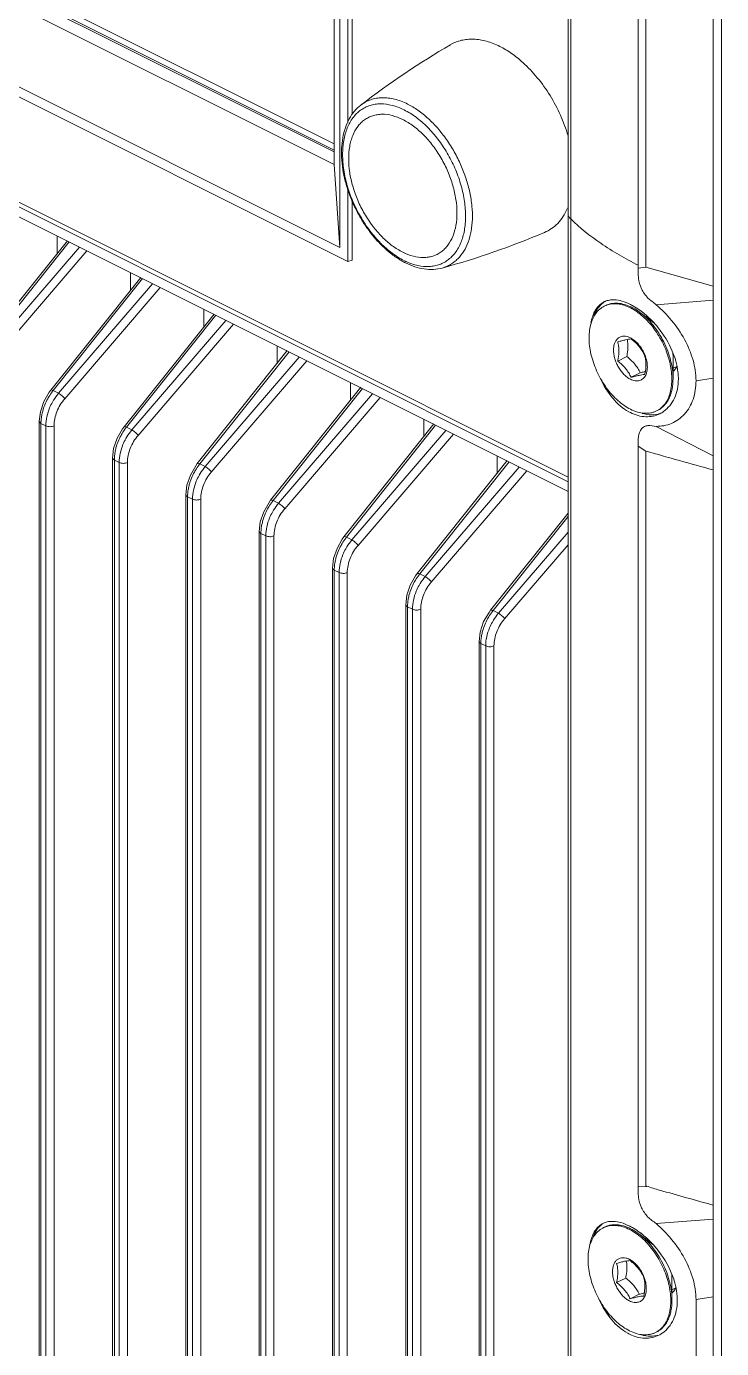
# Model space of a CAD drawing. Header units: millimetres. Extents: x 0 to 9253, y 0 to 2730.
# Drawn here: x 2736.7 to 2795.7, y 2026.1 to 2138.3 of the extents above; entities that cross this region are included whole.
import ezdxf

# ---------------------------------------------------------------- set-up
doc = ezdxf.new("R2010")
doc.units = ezdxf.units.MM
doc.layers.get('0').update_dxf_attribs({"lineweight": 13})

msp = doc.modelspace()

# ---------------------------------------------------------------- linework, layer by layer
at = {"lineweight": 9}
for p, q in [((2710.11, 2154), (2762.78, 2127.66)), ((2711.07, 2153.68), (2762.78, 2127.82)), ((2711.6, 2153.94), (2762.78, 2128.35)), ((2762.78, 2126.59), (2709.04, 2153.46)), ((2678.83, 2151.58), (2782.64, 2099.68)), ((2679.79, 2151.49), (2782.64, 2100.07)), ((2678.82, 2150.76), (2782.64, 2098.85)), ((2763.94, 2130.16), (2763.94, 2150.18)), ((2764.32, 2130.83), (2764.32, 2150.38)), ((2763.26, 2119.54), (2763.26, 2149.69)), ((2705.75, 2148.3), (2763.26, 2119.54)), ((2762.78, 2126.59), (2762.78, 2148.24)), ((2705.07, 2147.8), (2763.94, 2118.37)), ((2794.94, 2116.26), (2794.94, 2146.57)), ((2788.6, 2118.04), (2788.6, 2144.89)), ((2789.23, 2117.87), (2789.23, 2145.06)), ((2795.67, 2145.33), (2795.67, 1807.58)), ((2782.64, 2140.29), (2782.64, 2122.43)), ((2782.86, 2140.52), (2782.86, 2121.97)), ((2762.78, 2126.59), (2763.26, 2119.54)), ((2763.94, 2118.37), (2763.94, 2124.51)), ((2764.32, 2118.49), (2764.32, 2123.48)), ((2782.64, 1997.19), (2782.64, 2122.43)), ((2782.86, 1996.74), (2782.86, 2121.97)), ((2732.5, 2110.56), (2740.15, 2120.13)), ((2732.72, 2110.53), (2740.29, 2120.02)), ((2739.28, 2120.53), (2739.28, 2119.04)), ((2741.16, 2119.59), (2733.18, 2110.3)), ((2741.8, 2119.27), (2733.7, 2109.84)), ((2764.32, 2118.49), (2763.94, 2118.37)), ((2788.6, 2117.81), (2788.6, 2118.04)), ((2788.6, 2117.81), (2789.23, 2117.87)), ((2794.94, 2116.26), (2789.24, 2117.88)), ((2738.73, 2107.45), (2746.37, 2117.02)), ((2738.94, 2107.42), (2746.51, 2116.91)), ((2747.38, 2116.48), (2739.4, 2107.19)), ((2745.5, 2117.42), (2745.5, 2115.93)), ((2748.03, 2116.16), (2739.92, 2106.72)), ((2794.96, 2100.69), (2794.96, 2116.28)), ((2751.72, 2114.31), (2751.72, 2112.82)), ((2790.11, 2114.7), (2794.96, 2115.09)), ((2744.95, 2104.34), (2752.59, 2113.91)), ((2745.16, 2104.31), (2752.74, 2113.8)), ((2753.6, 2113.37), (2745.62, 2104.08)), ((2754.25, 2113.05), (2746.14, 2103.61)), ((2757.94, 2111.2), (2757.94, 2109.71)), ((2751.17, 2101.22), (2758.81, 2110.8)), ((2751.39, 2101.2), (2758.96, 2110.69)), ((2759.83, 2110.26), (2751.84, 2100.97)), ((2760.47, 2109.93), (2752.36, 2100.5)), ((2757.39, 2098.11), (2765.04, 2107.69)), ((2757.61, 2098.09), (2765.18, 2107.58)), ((2764.17, 2108.09), (2764.17, 2106.6)), ((2793.5, 2108.25), (2794.96, 2108.48)), ((2738.14, 2106.48), (2737.85, 2105.6)), ((2738.59, 2107.27), (2738.14, 2106.48)), ((2738.73, 2107.45), (2738.59, 2107.27)), ((2739.4, 2107.19), (2738.94, 2107.42)), ((2766.05, 2107.15), (2758.07, 2097.86)), ((2766.69, 2106.82), (2758.59, 2097.39)), ((2737.85, 2105.6), (2737.76, 2104.81)), ((2737.76, 2021.5), (2737.76, 2104.81)), ((2737.9, 2021.33), (2737.9, 2104.63)), ((2738.31, 2104.42), (2737.9, 2104.63)), ((2738.31, 2104.42), (2738.31, 2021.12)), ((2739.01, 2104.42), (2739.01, 2021.11)), ((2744.81, 2104.16), (2744.36, 2103.37)), ((2744.95, 2104.34), (2744.81, 2104.16)), ((2745.62, 2104.08), (2745.16, 2104.31)), ((2763.62, 2095), (2771.26, 2104.58)), ((2763.83, 2094.98), (2771.4, 2104.47)), ((2770.39, 2104.98), (2770.39, 2103.49)), ((2790.11, 2104.38), (2794.96, 2101.88)), ((2744.36, 2103.37), (2744.07, 2102.49)), ((2772.27, 2104.03), (2764.29, 2094.75)), ((2772.92, 2103.71), (2764.81, 2094.28)), ((2744.07, 2102.49), (2743.98, 2101.69)), ((2788.6, 2039.85), (2788.6, 2102.69)), ((2788.6, 2102.69), (2789.23, 2102.28)), ((2789.23, 2039.91), (2789.23, 2102.28)), ((2743.98, 2018.39), (2743.98, 2101.69)), ((2744.13, 2018.21), (2744.13, 2101.52)), ((2744.54, 2101.31), (2744.13, 2101.52)), ((2744.54, 2101.31), (2744.54, 2018.01)), ((2745.24, 2101.31), (2745.24, 2018)), ((2751.04, 2101.04), (2750.58, 2100.25)), ((2751.17, 2101.22), (2751.04, 2101.04)), ((2751.84, 2100.97), (2751.39, 2101.2)), ((2769.84, 2091.89), (2777.48, 2101.47)), ((2770.05, 2091.86), (2777.63, 2101.36)), ((2778.49, 2100.92), (2770.51, 2091.64)), ((2776.61, 2101.86), (2776.61, 2100.38)), ((2750.58, 2100.25), (2750.29, 2099.38)), ((2779.14, 2100.6), (2771.03, 2091.17)), ((2794.96, 2014.09), (2794.96, 2100.69)), ((2750.29, 2099.38), (2750.2, 2098.58)), ((2750.2, 2015.28), (2750.2, 2098.58)), ((2750.35, 2015.1), (2750.35, 2098.41)), ((2750.76, 2098.2), (2750.35, 2098.41)), ((2750.76, 2098.2), (2750.76, 2014.9)), ((2751.46, 2098.2), (2751.46, 2014.89)), ((2757.26, 2097.93), (2756.81, 2097.14)), ((2757.39, 2098.11), (2757.26, 2097.93)), ((2758.07, 2097.86), (2757.61, 2098.09)), ((2756.81, 2097.14), (2756.51, 2096.27)), ((2776.06, 2088.78), (2782.64, 2097.02)), ((2776.28, 2088.75), (2782.64, 2096.72)), ((2756.51, 2096.27), (2756.42, 2095.47)), ((2756.42, 2012.17), (2756.42, 2095.47)), ((2756.57, 2011.99), (2756.57, 2095.3)), ((2756.98, 2095.09), (2756.57, 2095.3)), ((2782.64, 2095.39), (2776.73, 2088.52)), ((2756.98, 2095.09), (2756.98, 2011.79)), ((2757.68, 2095.08), (2757.68, 2011.78)), ((2763.48, 2094.82), (2763.03, 2094.03)), ((2763.62, 2095), (2763.48, 2094.82)), ((2764.29, 2094.75), (2763.83, 2094.98)), ((2782.64, 2094.32), (2777.25, 2088.06)), ((2762.74, 2093.16), (2762.65, 2092.36)), ((2763.03, 2094.03), (2762.74, 2093.16)), ((2762.65, 2009.06), (2762.65, 2092.36)), ((2762.79, 2008.88), (2762.79, 2092.18)), ((2763.21, 2091.98), (2762.79, 2092.18)), ((2763.21, 2091.98), (2763.21, 2008.67)), ((2763.9, 2091.97), (2763.9, 2008.67)), ((2769.84, 2091.89), (2769.7, 2091.71)), ((2770.51, 2091.64), (2770.05, 2091.86)), ((2769.25, 2090.92), (2768.96, 2090.05)), ((2769.7, 2091.71), (2769.25, 2090.92)), ((2768.96, 2090.05), (2768.87, 2089.25)), ((2768.87, 2005.95), (2768.87, 2089.25)), ((2769.02, 2005.77), (2769.02, 2089.07)), ((2769.43, 2088.87), (2769.02, 2089.07)), ((2769.43, 2088.87), (2769.43, 2005.56)), ((2770.13, 2088.86), (2770.13, 2005.56)), ((2775.93, 2088.6), (2775.47, 2087.81)), ((2776.06, 2088.78), (2775.93, 2088.6)), ((2776.73, 2088.52), (2776.28, 2088.75)), ((2775.47, 2087.81), (2775.18, 2086.93)), ((2775.18, 2086.93), (2775.09, 2086.14)), ((2775.09, 2002.83), (2775.09, 2086.14)), ((2775.24, 2002.66), (2775.24, 2085.96)), ((2775.65, 2085.76), (2775.24, 2085.96)), ((2775.65, 2085.76), (2775.65, 2002.45)), ((2776.35, 2085.75), (2776.35, 2002.45)), ((2788.6, 2039.85), (2789.23, 2039.91)), ((2790.11, 2036.74), (2794.96, 2037.13)), ((2793.5, 2030.29), (2793.5, 2021.64))]:
    msp.add_line(p, q, dxfattribs=at)
for p, q in [((2789.93, 2113.16), (2788.74, 2114.04)), ((2789.44, 2113.52), (2789.51, 2113.55)), ((2787.62, 2110.31), (2786.85, 2109.92)), ((2791.55, 2110.27), (2791.55, 2108.43)), ((2788, 2108.54), (2788.77, 2108.92)), ((2791.55, 2109.31), (2791.87, 2109.47)), ((2789.84, 2034.98), (2788.65, 2035.87)), ((2789.36, 2035.34), (2789.42, 2035.37)), ((2787.53, 2032.13), (2786.76, 2031.75)), ((2791.46, 2032.1), (2791.46, 2030.25)), ((2791.46, 2031.13), (2791.79, 2031.29)), ((2787.91, 2030.36), (2788.68, 2030.75))]:
    msp.add_line(p, q)
for centre, radius, start, end in [((2807.74, 2076.43), 69.78, 120.1683, 127.7162), ((2777.87, 2124.98), 5.18, 335.3566, 337.1514), ((2753.35, 2185.27), 69.98, 285.4247, 292.9511), ((2771.75, 2124.04), 6.48, 241.6628, 243.4316), ((2771.31, 2123.61), 5.79, 243.4236, 245.3508), ((2742.37, 2104.67), 4.4, 141.2375, 142.4697), ((2742.94, 2104.19), 4.64, 142.2054, 150.9325), ((2742.73, 2104.35), 4.38, 139.5064, 142.1858), ((2741.26, 2104.63), 3.36, 177.3165, 179.9791), ((2748.59, 2101.56), 4.4, 141.2375, 142.4697), ((2749.16, 2101.08), 4.64, 142.2054, 150.9325), ((2748.95, 2101.24), 4.38, 139.5064, 142.1858), ((2747.49, 2101.52), 3.36, 177.3165, 179.9791), ((2754.81, 2098.45), 4.4, 141.2375, 142.4697), ((2755.38, 2097.97), 4.64, 142.2054, 150.9325), ((2755.17, 2098.13), 4.38, 139.5064, 142.1858), ((2753.71, 2098.41), 3.36, 177.3165, 179.9791), ((2761.03, 2095.34), 4.4, 141.2375, 142.4697), ((2761.61, 2094.85), 4.64, 142.2054, 150.9325), ((2761.39, 2095.02), 4.38, 139.5064, 142.1858), ((2759.93, 2095.29), 3.36, 177.3165, 179.9791), ((2767.26, 2092.22), 4.4, 141.2375, 142.4697), ((2767.83, 2091.74), 4.64, 142.2054, 150.9325), ((2767.62, 2091.91), 4.38, 139.5064, 142.1858), ((2766.15, 2092.18), 3.36, 177.3165, 179.9791), ((2773.48, 2089.11), 4.4, 141.2375, 142.4697), ((2774.05, 2088.63), 4.64, 142.2054, 150.9325), ((2773.84, 2088.79), 4.38, 139.5064, 142.1858), ((2772.38, 2089.07), 3.36, 177.3165, 179.9791), ((2779.7, 2086), 4.4, 141.2375, 142.4697), ((2780.06, 2085.68), 4.38, 139.5064, 142.1858), ((2780.27, 2085.52), 4.64, 142.2054, 150.9325), ((2778.6, 2085.96), 3.36, 177.3165, 179.9791), ((2908.26, 1322.96), 716.58, 99.09735, 99.21568)]:
    msp.add_arc(centre, radius, start, end, dxfattribs=at)
for centre, radius, start, end in [((2786.4, 2113.5), 1.6, 116.586, 127.1239), ((2786.87, 2113.21), 2.07, 125.952, 131.1869), ((2786.55, 2112.9), 1.87, 112.939, 116.566), ((2786.55, 2112.9), 1.87, 111.2669, 112.9388), ((2785.63, 2110.11), 5.15, 61.1561, 63.4516), ((2784.61, 2108.5), 7.06, 52.3411, 53.4075), ((2789.49, 2112.65), 1.06, 96.8809, 103.4528), ((2783.53, 2107.3), 8.68, 40.6307, 42.9539), ((2783.46, 2107.24), 8.77, 40.218, 40.6346), ((2787.16, 2110.34), 1.73, 59.9273, 63.3905), ((2790.55, 2110.09), 1.46, 333.0315, 335.494), ((2789.64, 2108.96), 3.82, 241.0863, 243.4685), ((2789.32, 2107.36), 1.87, 296.5687, 300.1792), ((2789.33, 2107.65), 2.46, 296.5759, 305.075), ((2786.32, 2035.33), 1.6, 116.586, 127.1239), ((2786.78, 2035.04), 2.07, 125.952, 131.1869), ((2786.46, 2034.73), 1.87, 112.939, 116.566), ((2786.46, 2034.72), 1.87, 111.2669, 112.9388), ((2785.54, 2031.94), 5.15, 61.1561, 63.4516), ((2784.52, 2030.33), 7.06, 52.3411, 53.4075), ((2789.41, 2034.47), 1.06, 96.8809, 103.4528), ((2783.44, 2029.12), 8.68, 40.6307, 42.9539), ((2783.38, 2029.06), 8.77, 40.218, 40.6346), ((2787.07, 2032.17), 1.73, 59.9273, 63.3905), ((2790.47, 2031.92), 1.46, 333.0315, 335.494), ((2793.28, 2034.02), 8.84, 204.3028, 205.044), ((2789.56, 2030.78), 3.82, 241.0863, 243.4685), ((2789.23, 2029.18), 1.87, 296.5687, 300.1792), ((2789.24, 2029.48), 2.46, 296.5759, 305.075)]:
    msp.add_arc(centre, radius, start, end)
for points, knots in [([(2776.84, 2136.61), (2776.48, 2136.79), (2775.76, 2137.08), (2774.81, 2137.24), (2774.09, 2137.22), (2773.59, 2137.14), (2773.11, 2136.99), (2772.81, 2136.85), (2772.67, 2136.76)], [0, 0, 0, 0, 0.279728, 0.53511, 0.655478, 0.77218, 0.886529, 1, 1, 1, 1]), ([(2778.81, 2135.24), (2778.51, 2135.52), (2777.88, 2136.02), (2777.19, 2136.44), (2776.84, 2136.61)], [0, 0, 0, 0, 0.517013, 1, 1, 1, 1]), ([(2782.64, 2129.02), (2782.46, 2129.62), (2782.02, 2130.8), (2781.15, 2132.46), (2780.08, 2133.96), (2779.25, 2134.84), (2778.81, 2135.24)], [0, 0, 0, 0, 0.253518, 0.509376, 0.760428, 1, 1, 1, 1]), ([(2765.05, 2131.63), (2765.18, 2131.73), (2765.45, 2131.91), (2765.89, 2132.1), (2766.37, 2132.22), (2766.87, 2132.27), (2767.39, 2132.24), (2767.93, 2132.14), (2768.48, 2131.97), (2768.84, 2131.81), (2769.02, 2131.72)], [0, 0, 0, 0, 0.114876, 0.229378, 0.345414, 0.464761, 0.588916, 0.71904, 0.855966, 1, 1, 1, 1]), ([(2768.67, 2118.34), (2768.4, 2118.49), (2767.85, 2118.83), (2767.09, 2119.45), (2766.37, 2120.18), (2765.7, 2121.01), (2765.1, 2121.91), (2764.57, 2122.87), (2764.13, 2123.88), (2763.79, 2124.9), (2763.55, 2125.93), (2763.42, 2126.94), (2763.4, 2127.92), (2763.5, 2128.84), (2763.71, 2129.69), (2764.04, 2130.46), (2764.48, 2131.12), (2764.85, 2131.48), (2765.05, 2131.63)], [0, 0, 0, 0, 0.059882, 0.122954, 0.188871, 0.257068, 0.326835, 0.397369, 0.467823, 0.537351, 0.605167, 0.670582, 0.733069, 0.792308, 0.84824, 0.901103, 0.95143, 1, 1, 1, 1]), ([(2768.72, 2118.44), (2768.37, 2118.62), (2767.66, 2119.07), (2766.69, 2119.92), (2765.79, 2120.96), (2765.01, 2122.15), (2764.36, 2123.43), (2763.88, 2124.77), (2763.58, 2126.11), (2763.47, 2127.41), (2763.55, 2128.43), (2763.72, 2129.18), (2763.94, 2129.84), (2764.26, 2130.43), (2764.68, 2130.91), (2765.02, 2131.21), (2765.41, 2131.44), (2765.82, 2131.61), (2766.27, 2131.71), (2766.9, 2131.76), (2767.75, 2131.64), (2768.4, 2131.39), (2768.72, 2131.22)], [0, 0, 0, 0, 0.063214, 0.131722, 0.20444, 0.279865, 0.35625, 0.431754, 0.504615, 0.573312, 0.636731, 0.666314, 0.694459, 0.746704, 0.77127, 0.79512, 0.81859, 0.84205, 0.865871, 0.890392, 0.942504, 1, 1, 1, 1]), ([(2768.72, 2131.22), (2769.08, 2131.05), (2769.78, 2130.61), (2770.74, 2129.76), (2771.63, 2128.74), (2772.41, 2127.57), (2773.06, 2126.3), (2773.54, 2124.98), (2773.85, 2123.65), (2773.97, 2122.36), (2773.91, 2121.34), (2773.76, 2120.59), (2773.55, 2119.93), (2773.25, 2119.33), (2772.85, 2118.84), (2772.51, 2118.53), (2772.14, 2118.28), (2771.74, 2118.1), (2771.31, 2117.98), (2770.69, 2117.9), (2769.86, 2117.98), (2769.22, 2118.21), (2768.9, 2118.36)], [0, 0, 0, 0, 0.063212, 0.13167, 0.204313, 0.279664, 0.356019, 0.431587, 0.504643, 0.57368, 0.637568, 0.667417, 0.695839, 0.748603, 0.773371, 0.797354, 0.820871, 0.844277, 0.867937, 0.892195, 0.943522, 1, 1, 1, 1]), ([(2769.02, 2131.72), (2769.32, 2131.57), (2769.93, 2131.2), (2770.79, 2130.5), (2771.6, 2129.67), (2772.34, 2128.72), (2773, 2127.67), (2773.56, 2126.56), (2774, 2125.4), (2774.32, 2124.23), (2774.5, 2123.09), (2774.54, 2121.98), (2774.44, 2120.96), (2774.2, 2120.03), (2773.82, 2119.23), (2773.39, 2118.68), (2772.99, 2118.32), (2772.67, 2118.1), (2772.33, 2117.93), (2772.08, 2117.85), (2771.96, 2117.81)], [0, 0, 0, 0, 0.06072, 0.125762, 0.194503, 0.266058, 0.339371, 0.413282, 0.486598, 0.558159, 0.626908, 0.69196, 0.752692, 0.808832, 0.860575, 0.908677, 0.93181, 0.954582, 0.977231, 1, 1, 1, 1]), ([(2768.61, 2130.4), (2768.33, 2130.55), (2767.75, 2130.77), (2767.01, 2130.88), (2766.45, 2130.83), (2766.06, 2130.74), (2765.69, 2130.59), (2765.35, 2130.39), (2765.05, 2130.13), (2764.68, 2129.7), (2764.4, 2129.18), (2764.2, 2128.6), (2764.06, 2127.94), (2763.99, 2127.04), (2764.08, 2125.9), (2764.35, 2124.72), (2764.77, 2123.54), (2765.34, 2122.41), (2766.03, 2121.37), (2766.82, 2120.45), (2767.68, 2119.7), (2768.3, 2119.31), (2768.61, 2119.15)], [0, 0, 0, 0, 0.05751, 0.109637, 0.134166, 0.157994, 0.181463, 0.204944, 0.228804, 0.253384, 0.305656, 0.333815, 0.363409, 0.42684, 0.495529, 0.568362, 0.643822, 0.720163, 0.795563, 0.868274, 0.936784, 1, 1, 1, 1]), ([(2768.61, 2119.15), (2768.9, 2119.01), (2769.47, 2118.78), (2770.22, 2118.68), (2770.78, 2118.72), (2771.17, 2118.81), (2771.53, 2118.96), (2771.87, 2119.17), (2772.17, 2119.43), (2772.54, 2119.85), (2772.9, 2120.51), (2773.16, 2121.45), (2773.24, 2122.51), (2773.14, 2123.65), (2772.88, 2124.83), (2772.46, 2126.01), (2771.89, 2127.14), (2771.2, 2128.18), (2770.41, 2129.1), (2769.55, 2129.85), (2768.93, 2130.25), (2768.61, 2130.4)], [0, 0, 0, 0, 0.057451, 0.10953, 0.134036, 0.157841, 0.181285, 0.204738, 0.228569, 0.253115, 0.305315, 0.362923, 0.426318, 0.495013, 0.567886, 0.643409, 0.719829, 0.795313, 0.868112, 0.936705, 1, 1, 1, 1]), ([(2780.64, 2120.83), (2780.84, 2120.92), (2781.25, 2121.14), (2781.78, 2121.59), (2782.23, 2122.16), (2782.47, 2122.59), (2782.57, 2122.82)], [0, 0, 0, 0, 0.238589, 0.481315, 0.733668, 1, 1, 1, 1]), ([(2782.86, 2121.97), (2782.8, 2122.03), (2782.68, 2122.17), (2782.64, 2122.35), (2782.64, 2122.43)], [0, 0, 0, 0, 0.522784, 1, 1, 1, 1]), ([(2788.6, 2118.04), (2787.5, 2118.6), (2785.48, 2119.76), (2783.64, 2121.21), (2782.86, 2121.97)], [0, 0, 0, 0, 0.52971, 1, 1, 1, 1]), ([(2771.96, 2117.81), (2771.72, 2117.75), (2771.21, 2117.67), (2770.42, 2117.71), (2769.62, 2117.9), (2769.1, 2118.12), (2768.85, 2118.25)], [0, 0, 0, 0, 0.234033, 0.476436, 0.730907, 1, 1, 1, 1]), ([(2790.11, 2114.7), (2790, 2114.8), (2789.76, 2114.97), (2789.4, 2115.26), (2789.11, 2115.63), (2788.79, 2116.18), (2788.61, 2116.79), (2788.59, 2117.39), (2788.6, 2117.67), (2788.6, 2117.81)], [0, 0, 0, 0, 0.121236, 0.244048, 0.374292, 0.508173, 0.766635, 0.885089, 1, 1, 1, 1]), ([(2793.5, 2108.25), (2793.5, 2108.84), (2793.3, 2110.06), (2792.57, 2111.8), (2791.48, 2113.38), (2790.59, 2114.29), (2790.11, 2114.7)], [0, 0, 0, 0, 0.235886, 0.489042, 0.74869, 1, 1, 1, 1]), ([(2790.11, 2104.38), (2790.55, 2104.37), (2791.24, 2104.5), (2792.03, 2104.94), (2792.73, 2105.57), (2793.35, 2106.69), (2793.5, 2107.71), (2793.5, 2108.25)], [0, 0, 0, 0, 0.233943, 0.350852, 0.470078, 0.721586, 1, 1, 1, 1]), ([(2737.97, 2105.3), (2737.99, 2105.43), (2738.1, 2105.92), (2738.29, 2106.39), (2738.48, 2106.72)], [0, 0, 0, 0, 0.243945, 1, 1, 1, 1]), ([(2738.88, 2106.44), (2738.79, 2106.28), (2738.48, 2105.65), (2738.31, 2104.94), (2738.31, 2104.42)], [0, 0, 0, 0, 0.262169, 1, 1, 1, 1]), ([(2738.48, 2106.72), (2738.51, 2106.78), (2738.63, 2106.99), (2738.77, 2107.2), (2738.88, 2107.35)], [0, 0, 0, 0, 0.253167, 1, 1, 1, 1]), ([(2738.73, 2107.45), (2738.74, 2107.47), (2738.83, 2107.47), (2738.9, 2107.44), (2738.94, 2107.42)], [0, 0, 0, 0, 0.355174, 1, 1, 1, 1]), ([(2739.92, 2106.72), (2739.64, 2106.4), (2739.2, 2105.66), (2739.01, 2104.83), (2739.01, 2104.42)], [0, 0, 0, 0, 0.513812, 1, 1, 1, 1]), ([(2739.92, 2106.72), (2739.86, 2106.82), (2739.69, 2106.99), (2739.51, 2107.13), (2739.4, 2107.19)], [0, 0, 0, 0, 0.484509, 1, 1, 1, 1]), ([(2737.91, 2104.79), (2737.91, 2104.83), (2737.92, 2105), (2737.94, 2105.18), (2737.97, 2105.3)], [0, 0, 0, 0, 0.243923, 1, 1, 1, 1]), ([(2737.76, 2104.81), (2737.76, 2104.79), (2737.77, 2104.71), (2737.85, 2104.66), (2737.9, 2104.63)], [0, 0, 0, 0, 0.209575, 1, 1, 1, 1]), ([(2739.01, 2104.42), (2738.9, 2104.37), (2738.66, 2104.33), (2738.42, 2104.37), (2738.31, 2104.42)], [0, 0, 0, 0, 0.501917, 1, 1, 1, 1]), ([(2744.7, 2103.61), (2744.73, 2103.67), (2744.85, 2103.88), (2744.99, 2104.09), (2745.1, 2104.24)], [0, 0, 0, 0, 0.253167, 1, 1, 1, 1]), ([(2744.95, 2104.34), (2744.97, 2104.36), (2745.05, 2104.36), (2745.12, 2104.33), (2745.16, 2104.31)], [0, 0, 0, 0, 0.355174, 1, 1, 1, 1]), ([(2790.11, 2104.38), (2789.88, 2104.39), (2789.54, 2104.5), (2789.11, 2104.38), (2788.76, 2104.1), (2788.56, 2103.47), (2788.6, 2102.97), (2788.6, 2102.69)], [0, 0, 0, 0, 0.243059, 0.352805, 0.461054, 0.706564, 1, 1, 1, 1]), ([(2744.19, 2102.19), (2744.21, 2102.31), (2744.32, 2102.81), (2744.52, 2103.28), (2744.7, 2103.61)], [0, 0, 0, 0, 0.243945, 1, 1, 1, 1]), ([(2745.1, 2103.33), (2745.01, 2103.17), (2744.71, 2102.54), (2744.54, 2101.83), (2744.54, 2101.31)], [0, 0, 0, 0, 0.262169, 1, 1, 1, 1]), ([(2746.14, 2103.61), (2745.86, 2103.29), (2745.43, 2102.55), (2745.24, 2101.71), (2745.24, 2101.31)], [0, 0, 0, 0, 0.513812, 1, 1, 1, 1]), ([(2746.14, 2103.61), (2746.08, 2103.71), (2745.92, 2103.88), (2745.73, 2104.02), (2745.62, 2104.08)], [0, 0, 0, 0, 0.484509, 1, 1, 1, 1]), ([(2744.13, 2101.67), (2744.13, 2101.72), (2744.14, 2101.89), (2744.17, 2102.06), (2744.19, 2102.19)], [0, 0, 0, 0, 0.243923, 1, 1, 1, 1]), ([(2789.23, 2102.28), (2790.19, 2102.01), (2792.1, 2101.48), (2794, 2100.94), (2794.96, 2100.69)], [0, 0, 0, 0, 0.499489, 1, 1, 1, 1]), ([(2743.98, 2101.69), (2743.98, 2101.68), (2744, 2101.6), (2744.07, 2101.55), (2744.13, 2101.52)], [0, 0, 0, 0, 0.209575, 1, 1, 1, 1]), ([(2745.24, 2101.31), (2745.13, 2101.26), (2744.89, 2101.22), (2744.64, 2101.26), (2744.54, 2101.31)], [0, 0, 0, 0, 0.501917, 1, 1, 1, 1]), ([(2750.92, 2100.5), (2750.95, 2100.56), (2751.08, 2100.77), (2751.21, 2100.98), (2751.33, 2101.12)], [0, 0, 0, 0, 0.253167, 1, 1, 1, 1]), ([(2751.17, 2101.22), (2751.19, 2101.24), (2751.28, 2101.25), (2751.34, 2101.22), (2751.39, 2101.2)], [0, 0, 0, 0, 0.355174, 1, 1, 1, 1]), ([(2752.36, 2100.5), (2752.3, 2100.6), (2752.14, 2100.77), (2751.95, 2100.91), (2751.84, 2100.97)], [0, 0, 0, 0, 0.484509, 1, 1, 1, 1]), ([(2750.41, 2099.08), (2750.43, 2099.2), (2750.55, 2099.69), (2750.74, 2100.17), (2750.92, 2100.5)], [0, 0, 0, 0, 0.243945, 1, 1, 1, 1]), ([(2751.33, 2100.22), (2751.24, 2100.06), (2750.93, 2099.43), (2750.76, 2098.72), (2750.76, 2098.2)], [0, 0, 0, 0, 0.262169, 1, 1, 1, 1]), ([(2752.36, 2100.5), (2752.08, 2100.18), (2751.65, 2099.44), (2751.46, 2098.6), (2751.46, 2098.2)], [0, 0, 0, 0, 0.513812, 1, 1, 1, 1]), ([(2750.2, 2098.58), (2750.2, 2098.57), (2750.22, 2098.49), (2750.29, 2098.43), (2750.35, 2098.41)], [0, 0, 0, 0, 0.209575, 1, 1, 1, 1]), ([(2750.35, 2098.56), (2750.35, 2098.61), (2750.36, 2098.78), (2750.39, 2098.95), (2750.41, 2099.08)], [0, 0, 0, 0, 0.243923, 1, 1, 1, 1]), ([(2751.46, 2098.2), (2751.35, 2098.15), (2751.11, 2098.11), (2750.87, 2098.15), (2750.76, 2098.2)], [0, 0, 0, 0, 0.501917, 1, 1, 1, 1]), ([(2757.14, 2097.39), (2757.17, 2097.45), (2757.3, 2097.66), (2757.44, 2097.87), (2757.55, 2098.01)], [0, 0, 0, 0, 0.253167, 1, 1, 1, 1]), ([(2757.39, 2098.11), (2757.41, 2098.13), (2757.5, 2098.14), (2757.56, 2098.11), (2757.61, 2098.09)], [0, 0, 0, 0, 0.355174, 1, 1, 1, 1]), ([(2758.59, 2097.39), (2758.53, 2097.49), (2758.36, 2097.66), (2758.17, 2097.8), (2758.07, 2097.86)], [0, 0, 0, 0, 0.484509, 1, 1, 1, 1]), ([(2756.63, 2095.97), (2756.66, 2096.09), (2756.77, 2096.58), (2756.96, 2097.06), (2757.14, 2097.39)], [0, 0, 0, 0, 0.243945, 1, 1, 1, 1]), ([(2757.55, 2097.11), (2757.46, 2096.95), (2757.15, 2096.32), (2756.98, 2095.61), (2756.98, 2095.09)], [0, 0, 0, 0, 0.262169, 1, 1, 1, 1]), ([(2758.59, 2097.39), (2758.31, 2097.06), (2757.87, 2096.33), (2757.68, 2095.49), (2757.68, 2095.08)], [0, 0, 0, 0, 0.513812, 1, 1, 1, 1]), ([(2756.42, 2095.47), (2756.42, 2095.46), (2756.44, 2095.38), (2756.51, 2095.32), (2756.57, 2095.3)], [0, 0, 0, 0, 0.209575, 1, 1, 1, 1]), ([(2756.57, 2095.45), (2756.58, 2095.49), (2756.59, 2095.67), (2756.61, 2095.84), (2756.63, 2095.97)], [0, 0, 0, 0, 0.243923, 1, 1, 1, 1]), ([(2757.68, 2095.08), (2757.57, 2095.03), (2757.33, 2095), (2757.09, 2095.04), (2756.98, 2095.09)], [0, 0, 0, 0, 0.501917, 1, 1, 1, 1]), ([(2762.86, 2092.86), (2762.88, 2092.98), (2762.99, 2093.47), (2763.18, 2093.94), (2763.37, 2094.28)], [0, 0, 0, 0, 0.243945, 1, 1, 1, 1]), ([(2763.37, 2094.28), (2763.4, 2094.33), (2763.52, 2094.55), (2763.66, 2094.76), (2763.77, 2094.9)], [0, 0, 0, 0, 0.253167, 1, 1, 1, 1]), ([(2763.62, 2095), (2763.63, 2095.02), (2763.72, 2095.03), (2763.79, 2095), (2763.83, 2094.98)], [0, 0, 0, 0, 0.355174, 1, 1, 1, 1]), ([(2764.81, 2094.28), (2764.53, 2093.95), (2764.09, 2093.22), (2763.9, 2092.38), (2763.9, 2091.97)], [0, 0, 0, 0, 0.513812, 1, 1, 1, 1]), ([(2764.81, 2094.28), (2764.75, 2094.38), (2764.58, 2094.55), (2764.4, 2094.69), (2764.29, 2094.75)], [0, 0, 0, 0, 0.484509, 1, 1, 1, 1]), ([(2763.77, 2094), (2763.68, 2093.84), (2763.37, 2093.21), (2763.21, 2092.5), (2763.21, 2091.98)], [0, 0, 0, 0, 0.262169, 1, 1, 1, 1]), ([(2762.65, 2092.36), (2762.65, 2092.34), (2762.66, 2092.26), (2762.74, 2092.21), (2762.79, 2092.18)], [0, 0, 0, 0, 0.209575, 1, 1, 1, 1]), ([(2762.8, 2092.34), (2762.8, 2092.38), (2762.81, 2092.56), (2762.83, 2092.73), (2762.86, 2092.86)], [0, 0, 0, 0, 0.243923, 1, 1, 1, 1]), ([(2763.9, 2091.97), (2763.8, 2091.92), (2763.55, 2091.89), (2763.31, 2091.93), (2763.21, 2091.98)], [0, 0, 0, 0, 0.501917, 1, 1, 1, 1]), ([(2769.84, 2091.89), (2769.86, 2091.91), (2769.94, 2091.91), (2770.01, 2091.89), (2770.05, 2091.86)], [0, 0, 0, 0, 0.355174, 1, 1, 1, 1]), ([(2769.08, 2089.75), (2769.1, 2089.87), (2769.21, 2090.36), (2769.41, 2090.83), (2769.59, 2091.17)], [0, 0, 0, 0, 0.243945, 1, 1, 1, 1]), ([(2769.99, 2090.89), (2769.9, 2090.73), (2769.6, 2090.09), (2769.43, 2089.39), (2769.43, 2088.87)], [0, 0, 0, 0, 0.262169, 1, 1, 1, 1]), ([(2769.59, 2091.17), (2769.62, 2091.22), (2769.74, 2091.44), (2769.88, 2091.64), (2769.99, 2091.79)], [0, 0, 0, 0, 0.253167, 1, 1, 1, 1]), ([(2771.03, 2091.17), (2770.75, 2090.84), (2770.32, 2090.11), (2770.13, 2089.27), (2770.13, 2088.86)], [0, 0, 0, 0, 0.513812, 1, 1, 1, 1]), ([(2771.03, 2091.17), (2770.97, 2091.26), (2770.81, 2091.43), (2770.62, 2091.58), (2770.51, 2091.64)], [0, 0, 0, 0, 0.484509, 1, 1, 1, 1]), ([(2769.02, 2089.23), (2769.02, 2089.27), (2769.03, 2089.45), (2769.06, 2089.62), (2769.08, 2089.75)], [0, 0, 0, 0, 0.243923, 1, 1, 1, 1]), ([(2768.87, 2089.25), (2768.87, 2089.23), (2768.89, 2089.15), (2768.96, 2089.1), (2769.02, 2089.07)], [0, 0, 0, 0, 0.209575, 1, 1, 1, 1]), ([(2770.13, 2088.86), (2770.02, 2088.81), (2769.78, 2088.77), (2769.53, 2088.81), (2769.43, 2088.87)], [0, 0, 0, 0, 0.501917, 1, 1, 1, 1]), ([(2775.81, 2088.06), (2775.84, 2088.11), (2775.97, 2088.33), (2776.1, 2088.53), (2776.22, 2088.68)], [0, 0, 0, 0, 0.253167, 1, 1, 1, 1]), ([(2776.06, 2088.78), (2776.08, 2088.8), (2776.17, 2088.8), (2776.23, 2088.77), (2776.28, 2088.75)], [0, 0, 0, 0, 0.355174, 1, 1, 1, 1]), ([(2777.25, 2088.06), (2777.19, 2088.15), (2777.03, 2088.32), (2776.84, 2088.47), (2776.73, 2088.52)], [0, 0, 0, 0, 0.484509, 1, 1, 1, 1]), ([(2775.3, 2086.64), (2775.32, 2086.76), (2775.44, 2087.25), (2775.63, 2087.72), (2775.81, 2088.06)], [0, 0, 0, 0, 0.243945, 1, 1, 1, 1]), ([(2776.22, 2087.78), (2776.13, 2087.62), (2775.82, 2086.98), (2775.65, 2086.27), (2775.65, 2085.76)], [0, 0, 0, 0, 0.262169, 1, 1, 1, 1]), ([(2777.25, 2088.06), (2776.97, 2087.73), (2776.54, 2087), (2776.35, 2086.16), (2776.35, 2085.75)], [0, 0, 0, 0, 0.513812, 1, 1, 1, 1]), ([(2775.24, 2086.12), (2775.24, 2086.16), (2775.25, 2086.33), (2775.28, 2086.51), (2775.3, 2086.64)], [0, 0, 0, 0, 0.243923, 1, 1, 1, 1]), ([(2775.09, 2086.14), (2775.09, 2086.12), (2775.11, 2086.04), (2775.18, 2085.99), (2775.24, 2085.96)], [0, 0, 0, 0, 0.209575, 1, 1, 1, 1]), ([(2776.35, 2085.75), (2776.24, 2085.7), (2776, 2085.66), (2775.76, 2085.7), (2775.65, 2085.76)], [0, 0, 0, 0, 0.501917, 1, 1, 1, 1]), ([(2788.6, 2039.85), (2788.6, 2039.71), (2788.59, 2039.43), (2788.61, 2038.83), (2788.79, 2038.22), (2789.11, 2037.67), (2789.4, 2037.3), (2789.75, 2037.01), (2790, 2036.84), (2790.11, 2036.74)], [0, 0, 0, 0, 0.114987, 0.233648, 0.491748, 0.625782, 0.756062, 0.878734, 1, 1, 1, 1]), ([(2789.23, 2039.91), (2789.24, 2039.9), (2789.25, 2039.89), (2789.28, 2039.88), (2789.3, 2039.9), (2789.31, 2039.92)], [0, 0, 0, 0, 0.301318, 0.550329, 1, 1, 1, 1]), ([(2789.31, 2039.92), (2789.49, 2039.87), (2789.85, 2039.73), (2790.23, 2039.64), (2790.41, 2039.58)], [0, 0, 0, 0, 0.502033, 1, 1, 1, 1]), ([(2790.41, 2039.58), (2791.17, 2039.37), (2792.68, 2038.94), (2794.2, 2038.51), (2794.96, 2038.32)], [0, 0, 0, 0, 0.498822, 1, 1, 1, 1]), ([(2790.11, 2036.74), (2790.59, 2036.34), (2791.48, 2035.42), (2792.57, 2033.84), (2793.3, 2032.1), (2793.5, 2030.88), (2793.5, 2030.29)], [0, 0, 0, 0, 0.251345, 0.510975, 0.764202, 1, 1, 1, 1])]:
    msp.add_open_spline(points, degree=3, knots=knots, dxfattribs=at)
for points, knots in [([(2787.93, 2105.83), (2787.75, 2105.92), (2787.38, 2106.15), (2786.85, 2106.56), (2786.36, 2107.06), (2785.9, 2107.63), (2785.48, 2108.25), (2785.13, 2108.92), (2784.84, 2109.62), (2784.62, 2110.33), (2784.47, 2111.03), (2784.41, 2111.72), (2784.43, 2112.37), (2784.53, 2112.96), (2784.71, 2113.5), (2784.97, 2113.95), (2785.25, 2114.26), (2785.51, 2114.46), (2785.64, 2114.54), (2785.71, 2114.57)], [0, 0, 0, 0, 0.059819, 0.123727, 0.191181, 0.261412, 0.333493, 0.406397, 0.479054, 0.550408, 0.619472, 0.685381, 0.747462, 0.805305, 0.858846, 0.90846, 0.955027, 0.977622, 1, 1, 1, 1]), ([(2784.58, 2113.13), (2784.61, 2113.3), (2784.69, 2113.64), (2784.87, 2114.1), (2785.12, 2114.49), (2785.33, 2114.69), (2785.44, 2114.78)], [0, 0, 0, 0, 0.285366, 0.544306, 0.780263, 1, 1, 1, 1]), ([(2784.82, 2113.74), (2784.89, 2113.94), (2785.08, 2114.32), (2785.36, 2114.64), (2785.51, 2114.77)], [0, 0, 0, 0, 0.519109, 1, 1, 1, 1]), ([(2785.69, 2114.93), (2785.72, 2114.95), (2785.87, 2115.02), (2786.03, 2115.06), (2786.15, 2115.08)], [0, 0, 0, 0, 0.246809, 1, 1, 1, 1]), ([(2788.04, 2114.48), (2787.85, 2114.58), (2787.46, 2114.73), (2786.96, 2114.83), (2786.58, 2114.83), (2786.31, 2114.8), (2786.06, 2114.73), (2785.9, 2114.66), (2785.82, 2114.62)], [0, 0, 0, 0, 0.27895, 0.534781, 0.655554, 0.772579, 0.886969, 1, 1, 1, 1]), ([(2785.87, 2114.64), (2786.02, 2114.7), (2786.35, 2114.78), (2786.86, 2114.78), (2787.4, 2114.66), (2787.76, 2114.52), (2787.93, 2114.43)], [0, 0, 0, 0, 0.227084, 0.46578, 0.722268, 1, 1, 1, 1]), ([(2786.15, 2115.08), (2786.28, 2115.11), (2786.64, 2115.13), (2787.25, 2115.02), (2787.7, 2114.84), (2787.93, 2114.72)], [0, 0, 0, 0, 0.219473, 0.584008, 1, 1, 1, 1]), ([(2787.93, 2114.43), (2788.12, 2114.34), (2788.48, 2114.12), (2789, 2113.71), (2789.49, 2113.23), (2789.94, 2112.67), (2790.35, 2112.06), (2790.71, 2111.4), (2791, 2110.72), (2791.23, 2110.02), (2791.38, 2109.32), (2791.45, 2108.65), (2791.44, 2108), (2791.36, 2107.4), (2791.2, 2106.86), (2790.96, 2106.4), (2790.65, 2106.02), (2790.39, 2105.82), (2790.26, 2105.74)], [0, 0, 0, 0, 0.059519, 0.123051, 0.190078, 0.259866, 0.331528, 0.404077, 0.476484, 0.547726, 0.61684, 0.682973, 0.745443, 0.803807, 0.857937, 0.908105, 0.955053, 1, 1, 1, 1]), ([(2788.74, 2114.04), (2788.68, 2114.09), (2788.46, 2114.25), (2788.22, 2114.39), (2788.04, 2114.48)], [0, 0, 0, 0, 0.258659, 1, 1, 1, 1]), ([(2788.11, 2114.63), (2788.17, 2114.59), (2788.41, 2114.45), (2788.65, 2114.3), (2788.81, 2114.17)], [0, 0, 0, 0, 0.241486, 1, 1, 1, 1]), ([(2791.55, 2108.43), (2791.55, 2108.68), (2791.51, 2109.2), (2791.36, 2109.99), (2791.11, 2110.78), (2790.77, 2111.55), (2790.36, 2112.28), (2789.87, 2112.96), (2789.34, 2113.55), (2788.94, 2113.89), (2788.74, 2114.04)], [0, 0, 0, 0, 0.117252, 0.24099, 0.369313, 0.500003, 0.630692, 0.759014, 0.882754, 1, 1, 1, 1]), ([(2788.92, 2114.09), (2789, 2114.03), (2789.34, 2113.75), (2789.66, 2113.45), (2789.88, 2113.21)], [0, 0, 0, 0, 0.242507, 1, 1, 1, 1]), ([(2787.93, 2111.89), (2787.84, 2111.93), (2787.67, 2112), (2787.39, 2112.04), (2787.13, 2112), (2786.91, 2111.89), (2786.73, 2111.7), (2786.59, 2111.46), (2786.51, 2111.17), (2786.5, 2110.96), (2786.5, 2110.85)], [0, 0, 0, 0, 0.134913, 0.257203, 0.370315, 0.480084, 0.593366, 0.715946, 0.851202, 1, 1, 1, 1]), ([(2790.16, 2112.9), (2790.33, 2112.7), (2790.96, 2111.88), (2791.45, 2110.94), (2791.69, 2110.21)], [0, 0, 0, 0, 0.251433, 1, 1, 1, 1]), ([(2788, 2111.79), (2787.84, 2111.78), (2787.57, 2111.73), (2787.19, 2111.64), (2786.97, 2111.58), (2786.85, 2111.55)], [0, 0, 0, 0, 0.405706, 0.683592, 1, 1, 1, 1]), ([(2786.95, 2110.79), (2786.95, 2110.92), (2786.93, 2111.18), (2786.88, 2111.43), (2786.85, 2111.55)], [0, 0, 0, 0, 0.51675, 1, 1, 1, 1]), ([(2787.62, 2110.31), (2787.64, 2110.38), (2787.69, 2110.67), (2787.72, 2110.96), (2787.72, 2111.17)], [0, 0, 0, 0, 0.258178, 1, 1, 1, 1]), ([(2787.72, 2111.17), (2787.72, 2111.27), (2787.71, 2111.46), (2787.68, 2111.65), (2787.66, 2111.74)], [0, 0, 0, 0, 0.512957, 1, 1, 1, 1]), ([(2789.14, 2110.4), (2789.08, 2110.53), (2788.94, 2110.79), (2788.68, 2111.15), (2788.36, 2111.49), (2788.12, 2111.69), (2788, 2111.79)], [0, 0, 0, 0, 0.238826, 0.485903, 0.740661, 1, 1, 1, 1]), ([(2789.17, 2110.41), (2789.11, 2110.56), (2788.97, 2110.86), (2788.7, 2111.25), (2788.39, 2111.59), (2788.15, 2111.77), (2788.03, 2111.84)], [0, 0, 0, 0, 0.264254, 0.52482, 0.772507, 1, 1, 1, 1]), ([(2786.5, 2110.85), (2786.5, 2110.73), (2786.52, 2110.48), (2786.6, 2110.11), (2786.73, 2109.75), (2786.91, 2109.39), (2787.13, 2109.07), (2787.37, 2108.78), (2787.64, 2108.54), (2787.83, 2108.42), (2787.93, 2108.37)], [0, 0, 0, 0, 0.119775, 0.246814, 0.378463, 0.511666, 0.643235, 0.770118, 0.889679, 1, 1, 1, 1]), ([(2786.85, 2109.92), (2786.86, 2110), (2786.92, 2110.28), (2786.95, 2110.57), (2786.95, 2110.79)], [0, 0, 0, 0, 0.258184, 1, 1, 1, 1]), ([(2786.85, 2109.92), (2786.97, 2109.83), (2787.21, 2109.63), (2787.53, 2109.29), (2787.79, 2108.93), (2787.93, 2108.67), (2788, 2108.54)], [0, 0, 0, 0, 0.259339, 0.514097, 0.761174, 1, 1, 1, 1]), ([(2788.77, 2108.92), (2788.71, 2109.05), (2788.56, 2109.31), (2788.3, 2109.68), (2787.98, 2110.01), (2787.74, 2110.21), (2787.62, 2110.31)], [0, 0, 0, 0, 0.238826, 0.485903, 0.74066, 1, 1, 1, 1]), ([(2789.14, 2110.4), (2789.18, 2110.28), (2789.23, 2110.03), (2789.25, 2109.77), (2789.25, 2109.64)], [0, 0, 0, 0, 0.483254, 1, 1, 1, 1]), ([(2789.37, 2109.41), (2789.37, 2109.58), (2789.33, 2109.92), (2789.23, 2110.24), (2789.17, 2110.41)], [0, 0, 0, 0, 0.482825, 1, 1, 1, 1]), ([(2791.53, 2110.6), (2791.53, 2110.57), (2791.54, 2110.46), (2791.55, 2110.36), (2791.55, 2110.27)], [0, 0, 0, 0, 0.255366, 1, 1, 1, 1]), ([(2791.69, 2110.21), (2791.73, 2110.11), (2791.85, 2109.71), (2791.93, 2109.29), (2791.96, 2108.98)], [0, 0, 0, 0, 0.256014, 1, 1, 1, 1]), ([(2787.93, 2108.37), (2788, 2108.34), (2788.13, 2108.29), (2788.33, 2108.24), (2788.52, 2108.23), (2788.7, 2108.25), (2788.87, 2108.32), (2789.01, 2108.42), (2789.14, 2108.56), (2789.2, 2108.67), (2789.23, 2108.73)], [0, 0, 0, 0, 0.143613, 0.277389, 0.402444, 0.521132, 0.636624, 0.752625, 0.87276, 1, 1, 1, 1]), ([(2788, 2108.54), (2788.12, 2108.57), (2788.34, 2108.63), (2788.72, 2108.72), (2788.99, 2108.77), (2789.14, 2108.78)], [0, 0, 0, 0, 0.316407, 0.594295, 1, 1, 1, 1]), ([(2789.19, 2109.04), (2789.16, 2109.03), (2789.02, 2108.99), (2788.88, 2108.95), (2788.77, 2108.92)], [0, 0, 0, 0, 0.238015, 1, 1, 1, 1]), ([(2789.25, 2109.64), (2789.25, 2109.57), (2789.24, 2109.28), (2789.19, 2108.99), (2789.14, 2108.78)], [0, 0, 0, 0, 0.24075, 1, 1, 1, 1]), ([(2789.23, 2108.73), (2789.25, 2108.77), (2789.3, 2108.91), (2789.36, 2109.14), (2789.37, 2109.32), (2789.37, 2109.41)], [0, 0, 0, 0, 0.229817, 0.599625, 1, 1, 1, 1]), ([(2791.56, 2109.05), (2791.59, 2109.07), (2791.71, 2109.18), (2791.8, 2109.32), (2791.86, 2109.43)], [0, 0, 0, 0, 0.240959, 1, 1, 1, 1]), ([(2791.96, 2108.98), (2791.97, 2108.93), (2791.99, 2108.75), (2792, 2108.56), (2792, 2108.41)], [0, 0, 0, 0, 0.253995, 1, 1, 1, 1]), ([(2787.8, 2105.61), (2787.27, 2105.9), (2786.31, 2106.76), (2785.64, 2107.85), (2785.36, 2108.46)], [0, 0, 0, 0, 0.471748, 1, 1, 1, 1]), ([(2790.26, 2105.74), (2790.36, 2105.79), (2790.55, 2105.91), (2790.81, 2106.15), (2791.04, 2106.43), (2791.22, 2106.76), (2791.37, 2107.13), (2791.51, 2107.68), (2791.55, 2108.13), (2791.55, 2108.43)], [0, 0, 0, 0, 0.107708, 0.217563, 0.331491, 0.451035, 0.577281, 0.710849, 1, 1, 1, 1]), ([(2792, 2108.41), (2792, 2108.12), (2791.95, 2107.56), (2791.7, 2106.78), (2791.3, 2106.12), (2790.94, 2105.78), (2790.74, 2105.64)], [0, 0, 0, 0, 0.275496, 0.532221, 0.772116, 1, 1, 1, 1]), ([(2790.15, 2105.69), (2790.08, 2105.65), (2789.91, 2105.58), (2789.66, 2105.52), (2789.39, 2105.48), (2789.01, 2105.49), (2788.51, 2105.58), (2788.12, 2105.73), (2787.93, 2105.83)], [0, 0, 0, 0, 0.11303, 0.227418, 0.344442, 0.465215, 0.721048, 1, 1, 1, 1]), ([(2790.43, 2105.45), (2790.25, 2105.36), (2789.85, 2105.22), (2789.22, 2105.17), (2788.56, 2105.27), (2788.14, 2105.44), (2787.94, 2105.54)], [0, 0, 0, 0, 0.236991, 0.478863, 0.731618, 1, 1, 1, 1]), ([(2790.42, 2105.47), (2790.2, 2105.39), (2789.68, 2105.32), (2789.18, 2105.41), (2788.92, 2105.48)], [0, 0, 0, 0, 0.477813, 1, 1, 1, 1]), ([(2785.6, 2036.76), (2785.64, 2036.77), (2785.78, 2036.84), (2785.94, 2036.88), (2786.06, 2036.91)], [0, 0, 0, 0, 0.246809, 1, 1, 1, 1]), ([(2786.06, 2036.91), (2786.19, 2036.93), (2786.55, 2036.95), (2787.17, 2036.84), (2787.61, 2036.66), (2787.84, 2036.54)], [0, 0, 0, 0, 0.219473, 0.584008, 1, 1, 1, 1]), ([(2787.85, 2027.65), (2787.66, 2027.75), (2787.29, 2027.97), (2786.77, 2028.38), (2786.27, 2028.88), (2785.81, 2029.45), (2785.4, 2030.08), (2785.04, 2030.74), (2784.75, 2031.44), (2784.53, 2032.15), (2784.39, 2032.86), (2784.32, 2033.54), (2784.34, 2034.19), (2784.44, 2034.79), (2784.63, 2035.32), (2784.89, 2035.78), (2785.17, 2036.09), (2785.42, 2036.28), (2785.56, 2036.36), (2785.63, 2036.39)], [0, 0, 0, 0, 0.059819, 0.123727, 0.191181, 0.261412, 0.333493, 0.406397, 0.479054, 0.550408, 0.619472, 0.685381, 0.747462, 0.805305, 0.858846, 0.90846, 0.955027, 0.977622, 1, 1, 1, 1]), ([(2784.49, 2034.95), (2784.52, 2035.13), (2784.6, 2035.47), (2784.79, 2035.93), (2785.03, 2036.31), (2785.24, 2036.52), (2785.35, 2036.6)], [0, 0, 0, 0, 0.285366, 0.544306, 0.780263, 1, 1, 1, 1]), ([(2784.73, 2035.56), (2784.81, 2035.76), (2784.99, 2036.14), (2785.27, 2036.46), (2785.42, 2036.59)], [0, 0, 0, 0, 0.519109, 1, 1, 1, 1]), ([(2787.95, 2036.31), (2787.76, 2036.4), (2787.38, 2036.56), (2786.88, 2036.65), (2786.5, 2036.65), (2786.23, 2036.62), (2785.97, 2036.55), (2785.81, 2036.49), (2785.73, 2036.45)], [0, 0, 0, 0, 0.27895, 0.534781, 0.655554, 0.772579, 0.886969, 1, 1, 1, 1]), ([(2785.78, 2036.46), (2785.93, 2036.52), (2786.26, 2036.6), (2786.78, 2036.6), (2787.32, 2036.49), (2787.67, 2036.34), (2787.85, 2036.25)], [0, 0, 0, 0, 0.227084, 0.46578, 0.722268, 1, 1, 1, 1]), ([(2787.85, 2036.25), (2788.03, 2036.16), (2788.39, 2035.94), (2788.91, 2035.54), (2789.4, 2035.05), (2789.85, 2034.5), (2790.26, 2033.88), (2790.62, 2033.23), (2790.91, 2032.54), (2791.14, 2031.84), (2791.29, 2031.15), (2791.36, 2030.47), (2791.36, 2029.82), (2791.27, 2029.23), (2791.11, 2028.69), (2790.87, 2028.22), (2790.56, 2027.84), (2790.3, 2027.65), (2790.17, 2027.57)], [0, 0, 0, 0, 0.059519, 0.123051, 0.190078, 0.259866, 0.331528, 0.404077, 0.476484, 0.547726, 0.61684, 0.682973, 0.745443, 0.803807, 0.857937, 0.908105, 0.955053, 1, 1, 1, 1]), ([(2788.65, 2035.87), (2788.6, 2035.91), (2788.37, 2036.07), (2788.13, 2036.21), (2787.95, 2036.31)], [0, 0, 0, 0, 0.258659, 1, 1, 1, 1]), ([(2788.03, 2036.45), (2788.08, 2036.42), (2788.33, 2036.28), (2788.56, 2036.12), (2788.73, 2035.99)], [0, 0, 0, 0, 0.241486, 1, 1, 1, 1]), ([(2791.46, 2030.25), (2791.46, 2030.5), (2791.43, 2031.02), (2791.27, 2031.81), (2791.02, 2032.6), (2790.68, 2033.37), (2790.27, 2034.11), (2789.79, 2034.78), (2789.25, 2035.37), (2788.86, 2035.72), (2788.65, 2035.87)], [0, 0, 0, 0, 0.117252, 0.24099, 0.369313, 0.500003, 0.630692, 0.759014, 0.882754, 1, 1, 1, 1]), ([(2788.83, 2035.92), (2788.92, 2035.85), (2789.26, 2035.58), (2789.57, 2035.27), (2789.8, 2035.03)], [0, 0, 0, 0, 0.242507, 1, 1, 1, 1]), ([(2790.07, 2034.72), (2790.24, 2034.52), (2790.87, 2033.7), (2791.36, 2032.77), (2791.61, 2032.03)], [0, 0, 0, 0, 0.251433, 1, 1, 1, 1]), ([(2787.85, 2033.71), (2787.76, 2033.76), (2787.58, 2033.83), (2787.3, 2033.86), (2787.05, 2033.83), (2786.82, 2033.71), (2786.64, 2033.53), (2786.51, 2033.28), (2786.43, 2032.99), (2786.41, 2032.78), (2786.41, 2032.67)], [0, 0, 0, 0, 0.134913, 0.257203, 0.370315, 0.480084, 0.593366, 0.715946, 0.851202, 1, 1, 1, 1]), ([(2787.91, 2033.61), (2787.75, 2033.6), (2787.49, 2033.56), (2787.1, 2033.47), (2786.88, 2033.4), (2786.76, 2033.37)], [0, 0, 0, 0, 0.405706, 0.683592, 1, 1, 1, 1]), ([(2787.64, 2033), (2787.64, 2033.09), (2787.63, 2033.29), (2787.6, 2033.48), (2787.58, 2033.57)], [0, 0, 0, 0, 0.512957, 1, 1, 1, 1]), ([(2789.06, 2032.22), (2788.99, 2032.35), (2788.85, 2032.61), (2788.59, 2032.98), (2788.27, 2033.31), (2788.03, 2033.51), (2787.91, 2033.61)], [0, 0, 0, 0, 0.238826, 0.485903, 0.740661, 1, 1, 1, 1]), ([(2789.08, 2032.23), (2789.02, 2032.38), (2788.88, 2032.68), (2788.61, 2033.08), (2788.3, 2033.41), (2788.06, 2033.59), (2787.94, 2033.66)], [0, 0, 0, 0, 0.264254, 0.52482, 0.772507, 1, 1, 1, 1]), ([(2786.41, 2032.67), (2786.41, 2032.55), (2786.43, 2032.31), (2786.51, 2031.94), (2786.65, 2031.57), (2786.82, 2031.22), (2787.04, 2030.89), (2787.29, 2030.6), (2787.55, 2030.37), (2787.75, 2030.24), (2787.85, 2030.2)], [0, 0, 0, 0, 0.119775, 0.246814, 0.378463, 0.511666, 0.643235, 0.770118, 0.889679, 1, 1, 1, 1]), ([(2786.86, 2032.61), (2786.86, 2032.74), (2786.85, 2033), (2786.79, 2033.25), (2786.76, 2033.37)], [0, 0, 0, 0, 0.51675, 1, 1, 1, 1]), ([(2786.76, 2031.75), (2786.78, 2031.82), (2786.83, 2032.1), (2786.86, 2032.39), (2786.86, 2032.61)], [0, 0, 0, 0, 0.258184, 1, 1, 1, 1]), ([(2787.53, 2032.13), (2787.55, 2032.21), (2787.6, 2032.49), (2787.64, 2032.78), (2787.64, 2033)], [0, 0, 0, 0, 0.258178, 1, 1, 1, 1]), ([(2791.44, 2032.43), (2791.45, 2032.4), (2791.46, 2032.29), (2791.46, 2032.18), (2791.46, 2032.1)], [0, 0, 0, 0, 0.255366, 1, 1, 1, 1]), ([(2786.76, 2031.75), (2786.88, 2031.65), (2787.12, 2031.45), (2787.44, 2031.12), (2787.71, 2030.75), (2787.85, 2030.49), (2787.91, 2030.36)], [0, 0, 0, 0, 0.259339, 0.514097, 0.761174, 1, 1, 1, 1]), ([(2788.68, 2030.75), (2788.62, 2030.88), (2788.48, 2031.14), (2788.21, 2031.5), (2787.9, 2031.84), (2787.66, 2032.04), (2787.53, 2032.13)], [0, 0, 0, 0, 0.238826, 0.485903, 0.74066, 1, 1, 1, 1]), ([(2789.06, 2032.22), (2789.09, 2032.1), (2789.14, 2031.85), (2789.16, 2031.59), (2789.16, 2031.46)], [0, 0, 0, 0, 0.483254, 1, 1, 1, 1]), ([(2789.16, 2031.46), (2789.16, 2031.39), (2789.15, 2031.1), (2789.1, 2030.81), (2789.06, 2030.6)], [0, 0, 0, 0, 0.24075, 1, 1, 1, 1]), ([(2789.28, 2031.24), (2789.28, 2031.4), (2789.24, 2031.74), (2789.14, 2032.07), (2789.08, 2032.23)], [0, 0, 0, 0, 0.482825, 1, 1, 1, 1]), ([(2789.14, 2030.55), (2789.16, 2030.6), (2789.22, 2030.73), (2789.27, 2030.96), (2789.28, 2031.14), (2789.28, 2031.24)], [0, 0, 0, 0, 0.229817, 0.599625, 1, 1, 1, 1]), ([(2791.47, 2030.87), (2791.5, 2030.9), (2791.62, 2031.01), (2791.72, 2031.14), (2791.77, 2031.25)], [0, 0, 0, 0, 0.240959, 1, 1, 1, 1]), ([(2791.61, 2032.03), (2791.64, 2031.93), (2791.76, 2031.53), (2791.84, 2031.12), (2791.88, 2030.81)], [0, 0, 0, 0, 0.256014, 1, 1, 1, 1]), ([(2787.71, 2027.44), (2787.19, 2027.72), (2786.22, 2028.58), (2785.56, 2029.67), (2785.27, 2030.28)], [0, 0, 0, 0, 0.471748, 1, 1, 1, 1]), ([(2787.85, 2030.2), (2787.91, 2030.16), (2788.04, 2030.11), (2788.24, 2030.06), (2788.43, 2030.05), (2788.61, 2030.08), (2788.78, 2030.14), (2788.92, 2030.25), (2789.05, 2030.38), (2789.11, 2030.49), (2789.14, 2030.55)], [0, 0, 0, 0, 0.143613, 0.277389, 0.402444, 0.521132, 0.636624, 0.752625, 0.87276, 1, 1, 1, 1]), ([(2787.91, 2030.36), (2788.03, 2030.39), (2788.25, 2030.46), (2788.63, 2030.55), (2788.9, 2030.59), (2789.06, 2030.6)], [0, 0, 0, 0, 0.316407, 0.594295, 1, 1, 1, 1]), ([(2789.11, 2030.86), (2789.07, 2030.85), (2788.93, 2030.82), (2788.79, 2030.78), (2788.68, 2030.75)], [0, 0, 0, 0, 0.238015, 1, 1, 1, 1]), ([(2790.17, 2027.56), (2790.27, 2027.62), (2790.47, 2027.74), (2790.73, 2027.97), (2790.95, 2028.25), (2791.13, 2028.58), (2791.28, 2028.95), (2791.42, 2029.5), (2791.46, 2029.95), (2791.46, 2030.25)], [0, 0, 0, 0, 0.107708, 0.217563, 0.331491, 0.451035, 0.577281, 0.710849, 1, 1, 1, 1]), ([(2791.91, 2030.24), (2791.91, 2029.95), (2791.86, 2029.39), (2791.61, 2028.6), (2791.21, 2027.94), (2790.85, 2027.6), (2790.65, 2027.46)], [0, 0, 0, 0, 0.275496, 0.532221, 0.772116, 1, 1, 1, 1]), ([(2791.88, 2030.81), (2791.88, 2030.76), (2791.9, 2030.57), (2791.91, 2030.38), (2791.91, 2030.24)], [0, 0, 0, 0, 0.253995, 1, 1, 1, 1]), ([(2790.07, 2027.51), (2789.99, 2027.47), (2789.83, 2027.41), (2789.57, 2027.34), (2789.3, 2027.31), (2788.92, 2027.31), (2788.42, 2027.4), (2788.04, 2027.56), (2787.85, 2027.65)], [0, 0, 0, 0, 0.11303, 0.227418, 0.344442, 0.465215, 0.721048, 1, 1, 1, 1]), ([(2790.34, 2027.28), (2790.16, 2027.18), (2789.77, 2027.05), (2789.13, 2026.99), (2788.48, 2027.09), (2788.06, 2027.26), (2787.85, 2027.36)], [0, 0, 0, 0, 0.236991, 0.478863, 0.731618, 1, 1, 1, 1]), ([(2790.34, 2027.29), (2790.11, 2027.22), (2789.6, 2027.14), (2789.09, 2027.23), (2788.84, 2027.3)], [0, 0, 0, 0, 0.477813, 1, 1, 1, 1])]:
    msp.add_open_spline(points, degree=3, knots=knots)

doc.saveas('drawing.dxf')
